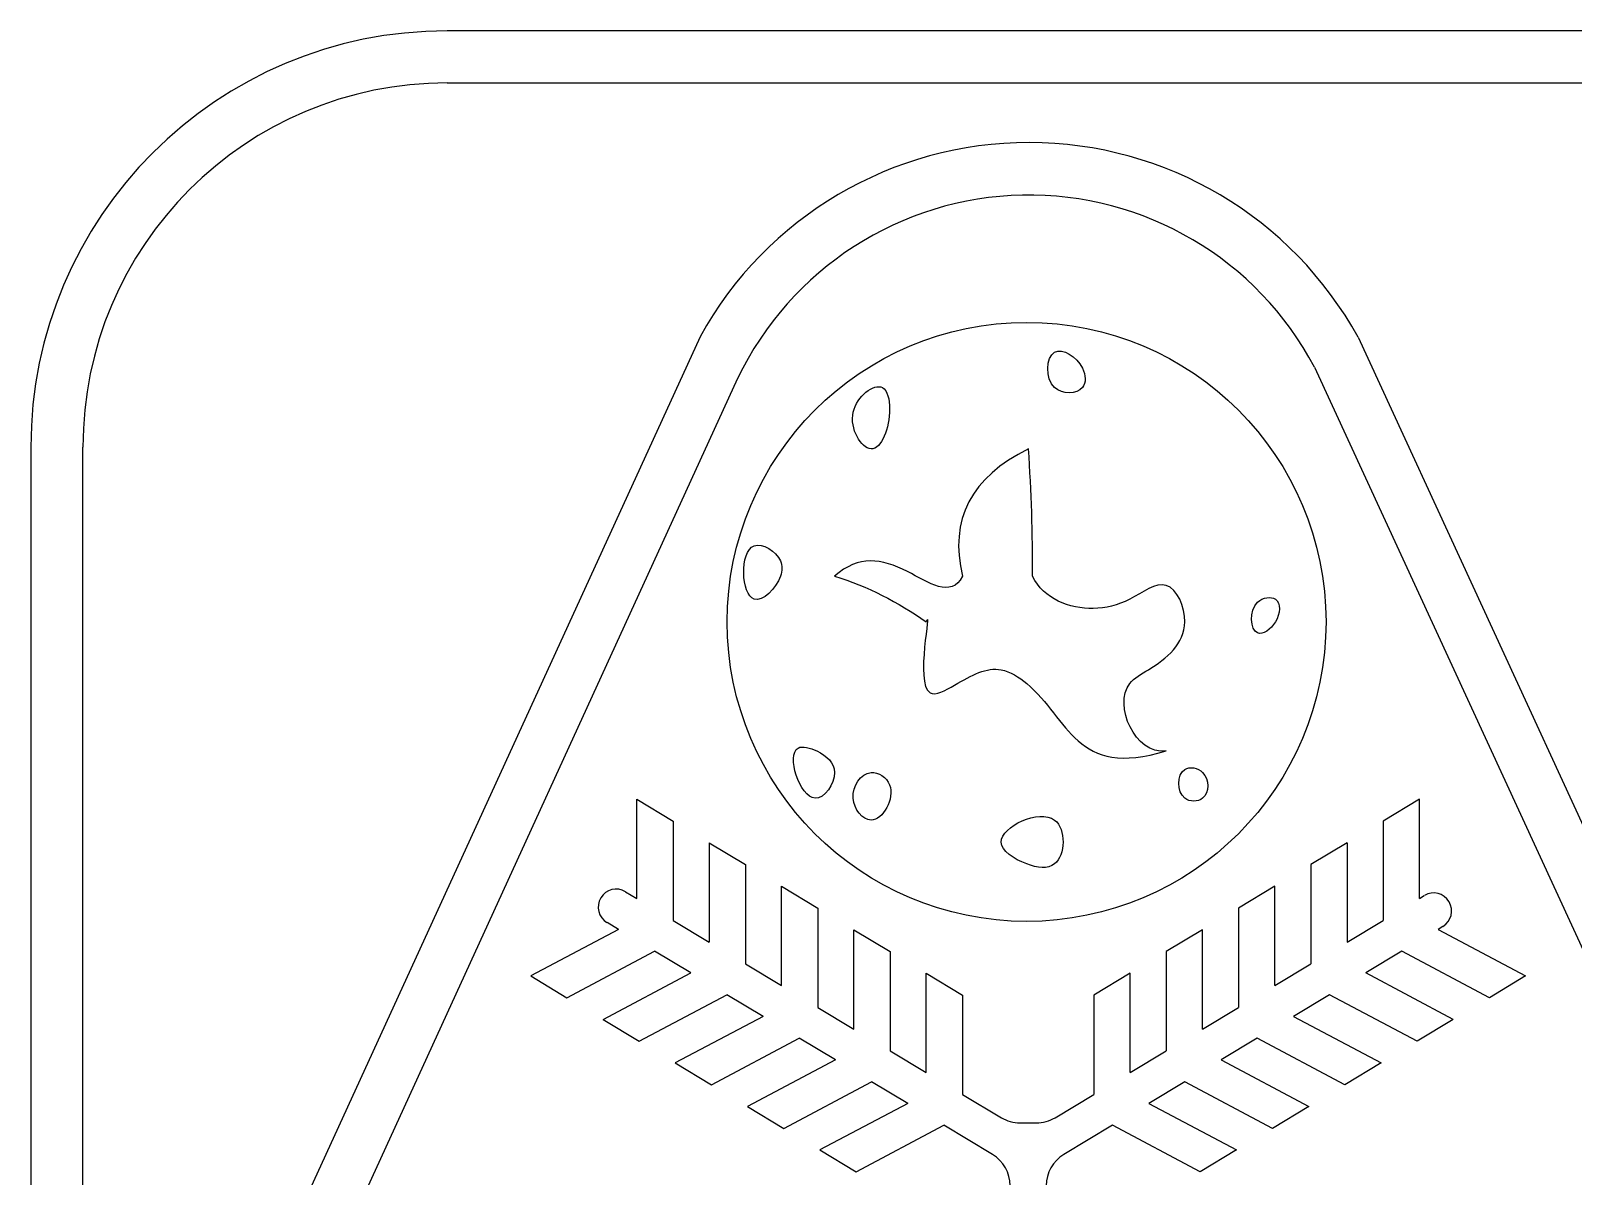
# Model space of a CAD drawing. Header units: millimetres. Extents: x -130 to 450, y -100 to 100.
# Drawn here: x -130 to 18.2, y -10 to 100 of the extents above; entities that cross this region are included whole.
import ezdxf

# ---------------------------------------------------------------- set-up
doc = ezdxf.new("R2010")
doc.units = ezdxf.units.MM

msp = doc.modelspace()

# ---------------------------------------------------------------- linework, layer by layer
at = {"color": 7, "linetype": 'Continuous', "lineweight": 25}
for p, q in [((410, 100), (-90, 100)), ((-90, 95), (410, 95)), ((-65.69, 70.62), (-115.25, -37.62)), ((-2.47, 70.57), (47.31, -37.53)), ((-6.66, 67.7), (41.81, -37.53)), ((-62.09, 66.61), (-110.18, -38.43)), ((-130, 60), (-130, -60)), ((-125, -60), (-125, 60)), ((-71.76, 26.18), (-68.27, 24.09)), ((-71.76, 16.65), (-71.76, 26.18)), ((3.42, 26.18), (-0.07, 24.09)), ((3.42, 16.65), (3.42, 26.18)), ((-68.27, 24.09), (-68.27, 14.55)), ((-0.07, 24.09), (-0.07, 14.55)), ((-64.81, 22), (-61.33, 19.91)), ((-64.81, 22), (-64.81, 12.47)), ((-3.53, 22), (-7.01, 19.91)), ((-3.53, 22), (-3.53, 12.47)), ((-61.33, 19.91), (-61.33, 10.37)), ((-7.01, 19.91), (-7.01, 10.37)), ((-57.86, 17.83), (-54.38, 15.73)), ((-57.86, 8.29), (-57.86, 17.83)), ((-10.48, 17.83), (-13.96, 15.73)), ((-10.48, 8.29), (-10.48, 17.83)), ((-72.86, 17.3), (-71.76, 16.65)), ((3.42, 16.65), (3.89, 16.93)), ((-54.38, 15.73), (-54.38, 6.19)), ((-13.96, 15.73), (-13.96, 6.19)), ((-73.55, 13.68), (-81.97, 9.21)), ((-73.55, 13.68), (-74.64, 14.34)), ((-68.27, 14.55), (-64.81, 12.47)), ((-50.92, 13.65), (-47.43, 11.55)), ((-50.92, 4.11), (-50.92, 13.65)), ((-17.42, 13.65), (-20.91, 11.55)), ((-17.42, 4.11), (-17.42, 13.65)), ((-3.53, 12.47), (-0.07, 14.55)), ((5.68, 13.96), (5.21, 13.68)), ((5.21, 13.68), (13.63, 9.21)), ((-78.49, 7.11), (-70.06, 11.58)), ((-66.6, 9.5), (-70.06, 11.58)), ((-47.43, 11.55), (-47.43, 2.01)), ((-20.91, 11.55), (-20.91, 2.01)), ((1.72, 11.58), (-1.74, 9.5)), ((10.15, 7.11), (1.72, 11.58)), ((-81.97, 9.21), (-78.49, 7.11)), ((-75.02, 5.03), (-66.6, 9.5)), ((-61.33, 10.37), (-57.86, 8.29)), ((-43.97, 9.47), (-40.48, 7.37)), ((-43.97, -0.07), (-43.97, 9.47)), ((-24.37, 9.47), (-27.86, 7.37)), ((-24.37, -0.07), (-24.37, 9.47)), ((-10.48, 8.29), (-7.01, 10.37)), ((6.68, 5.03), (-1.74, 9.5)), ((13.63, 9.21), (10.15, 7.11)), ((-71.54, 2.93), (-63.11, 7.4)), ((-59.65, 5.32), (-63.11, 7.4)), ((-54.38, 6.19), (-50.92, 4.11)), ((-40.48, 7.37), (-40.48, -2.17)), ((-27.86, 7.37), (-27.86, -2.17)), ((-17.42, 4.11), (-13.96, 6.19)), ((-5.23, 7.4), (-8.69, 5.32)), ((3.2, 2.93), (-5.23, 7.4)), ((-75.02, 5.03), (-71.54, 2.93)), ((-59.65, 5.32), (-68.08, 0.85)), ((-8.69, 5.32), (-0.26, 0.85)), ((6.68, 5.03), (3.2, 2.93)), ((-64.59, -1.25), (-56.16, 3.22)), ((-52.7, 1.14), (-56.16, 3.22)), ((-12.18, 3.22), (-15.64, 1.14)), ((-3.75, -1.25), (-12.18, 3.22)), ((-47.43, 2.01), (-43.97, -0.07)), ((-24.37, -0.07), (-20.91, 2.01)), ((-68.08, 0.85), (-64.59, -1.25)), ((-52.7, 1.14), (-61.13, -3.33)), ((-15.64, 1.14), (-7.21, -3.33)), ((-0.26, 0.85), (-3.75, -1.25)), ((-57.64, -5.43), (-49.22, -0.96)), ((-45.75, -3.04), (-49.22, -0.96)), ((-19.12, -0.96), (-22.59, -3.04)), ((-10.7, -5.43), (-19.12, -0.96)), ((-40.48, -2.17), (-36.75, -4.41)), ((-31.59, -4.41), (-27.86, -2.17)), ((-61.13, -3.33), (-57.64, -5.43)), ((-45.75, -3.04), (-54.18, -7.51)), ((-22.59, -3.04), (-14.16, -7.51)), ((-7.21, -3.33), (-10.7, -5.43)), ((-50.69, -9.61), (-42.27, -5.14)), ((-37.6, -7.94), (-42.27, -5.14)), ((-34.96, -4.91), (-33.39, -4.91)), ((-26.07, -5.14), (-30.74, -7.94)), ((-17.65, -9.61), (-26.07, -5.14)), ((-54.18, -7.51), (-50.69, -9.61)), ((-14.16, -7.51), (-17.65, -9.61))]:
    msp.add_line(p, q, dxfattribs=at)
msp.add_circle((-34.32, 43.22), 28.77, dxfattribs=at)
for centre, radius, start, end in [((-90, 60), 40, 90, 180), ((-90, 60), 35, 90, 180), ((-34.1, 53.18), 36.09, 28.7983, 151.1026), ((-34.1, 53.18), 31.04, 27.8898, 154.3778), ((-73.75, 15.82), 1.73, 58.9746, 238.9746), ((4.79, 15.45), 1.73, 301.0254, 121.0254), ((-34.96, -1.44), 3.47, 238.9746, 270), ((-33.39, -1.41), 3.5, 270, 301.0254), ((-39.4, -10.94), 3.5, 0, 58.9746), ((-28.94, -10.94), 3.5, 121.0254, 180)]:
    msp.add_arc(centre, radius, start, end, dxfattribs=at)
for points, knots in [([(-28.96, 67.61), (-29.52, 68.7), (-32.37, 70.49), (-32.65, 64.99), (-28.53, 65.11), (-28.62, 66.94), (-28.96, 67.61)], [0, 0, 0, 0, 0.2786686, 0.5867156, 0.8292273, 1, 1, 1, 1]), ([(-47.48, 63.67), (-47.48, 64.6), (-48.02, 66.93), (-52.41, 63.51), (-48.98, 57.87), (-47.49, 61.85), (-47.48, 63.67)], [0, 0, 0, 0, 0.155251, 0.417463, 0.698129, 1, 1, 1, 1]), ([(-57.98, 49.08), (-58.39, 50.01), (-62.01, 52.33), (-61.65, 43.11), (-57.84, 47.01), (-57.77, 48.61), (-57.98, 49.08)], [0, 0, 0, 0, 0.22611, 0.624971, 0.885542, 1, 1, 1, 1]), ([(-40.48, 47.61), (-41.55, 45.43), (-46.6, 49.07), (-50.43, 49.67), (-52.77, 47.61)], [0, 0, 0, 0, 0.441289, 1, 1, 1, 1]), ([(-20.91, 30.82), (-23.92, 30.41), (-26.55, 36.5), (-21.52, 39.15), (-17.99, 42.08), (-20.57, 48.08), (-24.42, 45.07), (-28.87, 44.02), (-32.7, 45.39), (-33.74, 47.61)], [0, 0, 0, 0, 0.241765, 0.306206, 0.473676, 0.587577, 0.696013, 0.8006, 1, 1, 1, 1]), ([(-43.98, 43.22), (-43.36, 44.93), (-45.73, 34.57), (-40.3, 37.69), (-37.37, 39.37), (-30.34, 34.95), (-29.66, 28.16), (-20.91, 30.82)], [0, 0, 0, 0, 0.215321, 0.292078, 0.438757, 0.525213, 1, 1, 1, 1]), ([(-10.41, 45.4), (-10.83, 45.7), (-13, 45.39), (-12.78, 41.18), (-10, 43.07), (-9.88, 45.03), (-10.41, 45.4)], [0, 0, 0, 0, 0.195868, 0.527668, 0.754903, 1, 1, 1, 1]), ([(-54.48, 30.82), (-55.12, 31.12), (-57.9, 31.93), (-55.35, 23.87), (-51.91, 28.91), (-53.53, 30.36), (-54.48, 30.82)], [0, 0, 0, 0, 0.142711, 0.543894, 0.788544, 1, 1, 1, 1]), ([(-47.48, 27.57), (-47.77, 28.31), (-49.68, 29.52), (-51.81, 26.37), (-48.93, 22.71), (-46.98, 26.25), (-47.48, 27.57)], [0, 0, 0, 0, 0.182986, 0.439888, 0.672058, 1, 1, 1, 1]), ([(-17.41, 28.75), (-17.87, 29.21), (-19.88, 29.59), (-19.9, 25.88), (-16.75, 25.93), (-16.76, 28.1), (-17.41, 28.75)], [0, 0, 0, 0, 0.200339, 0.518416, 0.71586, 1, 1, 1, 1]), ([(-31.63, 24.18), (-33.12, 25.31), (-38.87, 22.55), (-34.52, 19.78), (-30.68, 19.2), (-30.5, 23.32), (-31.63, 24.18)], [0, 0, 0, 0, 0.35394, 0.559897, 0.731254, 1, 1, 1, 1])]:
    msp.add_open_spline(points, degree=3, knots=knots, dxfattribs=at)
for points in [[(-34.14, 59.84), (-39.66, 57.13), (-41.78, 53.05), (-40.48, 47.61)], [(-33.74, 47.61), (-33.73, 51.69), (-33.86, 55.76), (-34.14, 59.84)], [(-52.77, 47.61), (-49.6, 46.62), (-46.67, 45.15), (-43.98, 43.22)]]:
    msp.add_open_spline(points, degree=3, dxfattribs=at)

doc.saveas('drawing.dxf')
